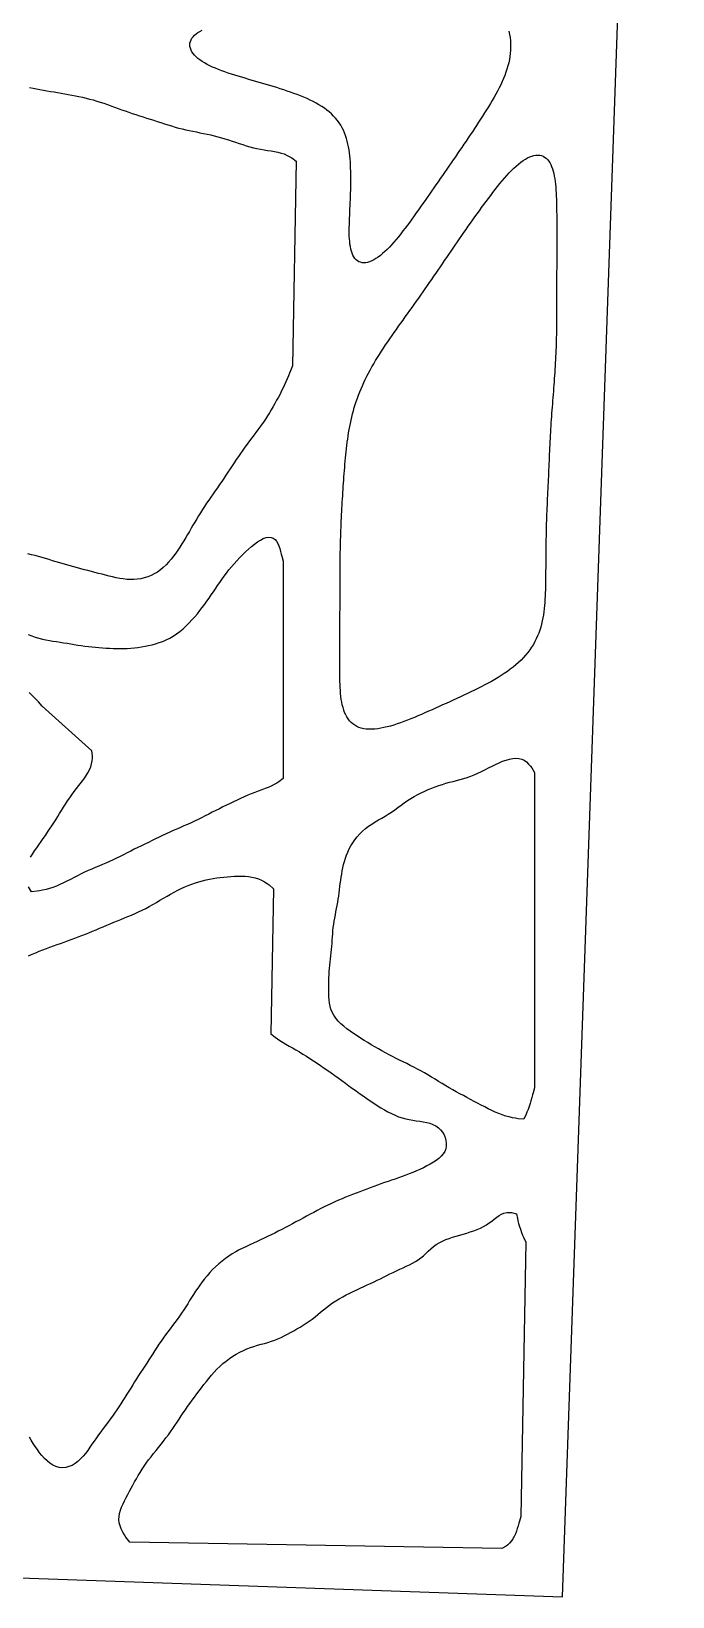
# Model space of a CAD drawing. Header units: metres. Extents: x 134 to 251, y -1 to 112.
# Drawn here: x 229.7 to 251.4, y -1.2 to 51.7 of the extents above; entities that cross this region are included whole.
import ezdxf

# ---------------------------------------------------------------- set-up
doc = ezdxf.new("R2010")
doc.units = ezdxf.units.M

msp = doc.modelspace()

# ---------------------------------------------------------------- linework, layer by layer
for points in [[(146.018, 2.336), (247.651, -1.213), (251.37, 105.298), (251.198, 104.811), (251.146, 104.324), (250.974, 103.837), (250.802, 103.35), (153.778, 106.739)], [(245.841, 51.673), (245.862, 51.566), (245.878, 51.459), (245.889, 51.353), (245.895, 51.246), (245.897, 51.14), (245.893, 51.033), (245.885, 50.927), (245.872, 50.82), (245.854, 50.714), (245.832, 50.608), (245.805, 50.502), (245.773, 50.396), (245.738, 50.289), (245.699, 50.183), (245.656, 50.077), (245.61, 49.971), (245.56, 49.866), (245.508, 49.76), (245.453, 49.654), (245.396, 49.548), (245.337, 49.442), (245.276, 49.336), (245.213, 49.231), (245.149, 49.125), (245.083, 49.019), (245.017, 48.914), (244.949, 48.808), (244.881, 48.702), (244.812, 48.597), (244.743, 48.491), (244.673, 48.385), (244.603, 48.28), (244.532, 48.174), (244.461, 48.068), (244.39, 47.963), (244.318, 47.857), (244.246, 47.751), (244.174, 47.646), (244.102, 47.54), (244.03, 47.434), (243.958, 47.329), (243.885, 47.223), (243.812, 47.118), (243.74, 47.012), (243.667, 46.906), (243.593, 46.801), (243.52, 46.695), (243.447, 46.59), (243.374, 46.484), (243.3, 46.378), (243.226, 46.273), (243.153, 46.167), (243.079, 46.062), (243.005, 45.957), (242.931, 45.851), (242.857, 45.746), (242.783, 45.641), (242.709, 45.537), (242.635, 45.433), (242.56, 45.33), (242.486, 45.227), (242.411, 45.125), (242.336, 45.025), (242.26, 44.926), (242.185, 44.828), (242.109, 44.733), (242.033, 44.64), (241.956, 44.55), (241.88, 44.464), (241.803, 44.381), (241.726, 44.303), (241.65, 44.229), (241.573, 44.16), (241.497, 44.098), (241.422, 44.041), (241.348, 43.991), (241.275, 43.948), (241.203, 43.912), (241.134, 43.885), (241.066, 43.865), (241.001, 43.853), (240.939, 43.85), (240.88, 43.854), (240.824, 43.867), (240.772, 43.889), (240.723, 43.918), (240.679, 43.955), (240.639, 43.999), (240.602, 44.05), (240.57, 44.108), (240.542, 44.172), (240.518, 44.242), (240.498, 44.317), (240.482, 44.396), (240.469, 44.48), (240.459, 44.568), (240.452, 44.659), (240.447, 44.753), (240.445, 44.849), (240.444, 44.947), (240.446, 45.047), (240.448, 45.149), (240.451, 45.251), (240.455, 45.355), (240.46, 45.459), (240.465, 45.564), (240.47, 45.67), (240.475, 45.775), (240.479, 45.881), (240.483, 45.987), (240.487, 46.093), (240.491, 46.2), (240.494, 46.306), (240.496, 46.412), (240.497, 46.518), (240.498, 46.625), (240.498, 46.731), (240.497, 46.836), (240.495, 46.942), (240.492, 47.047), (240.488, 47.152), (240.482, 47.256), (240.474, 47.359), (240.465, 47.462), (240.453, 47.564), (240.439, 47.665), (240.422, 47.764), (240.402, 47.863), (240.379, 47.96), (240.352, 48.055), (240.322, 48.148), (240.287, 48.239), (240.248, 48.328), (240.205, 48.415), (240.157, 48.499), (240.104, 48.58), (240.047, 48.659), (239.985, 48.735), (239.918, 48.809), (239.846, 48.88), (239.77, 48.947), (239.69, 49.012), (239.605, 49.075), (239.516, 49.134), (239.423, 49.192), (239.327, 49.246), (239.227, 49.299), (239.125, 49.349), (239.019, 49.397), (238.912, 49.444), (238.802, 49.489), (238.691, 49.532), (238.578, 49.574), (238.463, 49.615), (238.348, 49.654), (238.232, 49.693), (238.114, 49.731), (237.997, 49.768), (237.878, 49.804), (237.76, 49.84), (237.641, 49.876), (237.522, 49.911), (237.403, 49.946), (237.285, 49.98), (237.166, 50.015), (237.048, 50.049), (236.93, 50.084), (236.813, 50.119), (236.697, 50.154), (236.582, 50.19), (236.468, 50.226), (236.356, 50.263), (236.245, 50.301), (236.137, 50.34), (236.031, 50.38), (235.929, 50.421), (235.829, 50.464), (235.734, 50.509), (235.643, 50.555), (235.557, 50.603), (235.476, 50.653), (235.401, 50.704), (235.333, 50.757), (235.271, 50.812), (235.217, 50.867), (235.17, 50.924), (235.131, 50.982), (235.1, 51.04), (235.078, 51.099), (235.065, 51.157), (235.061, 51.215), (235.065, 51.272), (235.079, 51.329), (235.101, 51.384), (235.132, 51.437), (235.17, 51.488), (235.217, 51.537), (235.272, 51.584), (235.334, 51.629), (235.403, 51.67), (235.478, 51.71)], [(229.645, 49.777), (229.766, 49.747), (229.877, 49.723), (229.994, 49.701), (230.112, 49.68), (230.231, 49.661), (230.351, 49.642), (230.472, 49.623), (230.592, 49.604), (230.712, 49.584), (230.832, 49.563), (230.953, 49.541), (231.073, 49.518), (231.193, 49.494), (231.313, 49.469), (231.434, 49.443), (231.554, 49.415), (231.674, 49.384), (231.794, 49.352), (231.915, 49.317), (232.035, 49.279), (232.155, 49.24), (232.275, 49.198), (232.396, 49.155), (232.516, 49.111), (232.636, 49.068), (232.756, 49.024), (232.877, 48.98), (232.997, 48.938), (233.117, 48.897), (233.237, 48.857), (233.358, 48.818), (233.478, 48.779), (233.598, 48.742), (233.719, 48.704), (233.839, 48.667), (233.959, 48.628), (234.079, 48.589), (234.2, 48.55), (234.32, 48.512), (234.44, 48.474), (234.561, 48.438), (234.681, 48.404), (234.801, 48.373), (234.921, 48.345), (235.042, 48.319), (235.162, 48.294), (235.282, 48.27), (235.403, 48.246), (235.523, 48.222), (235.643, 48.196), (235.764, 48.169), (235.884, 48.14), (236.004, 48.109), (236.125, 48.076), (236.245, 48.041), (236.365, 48.004), (236.485, 47.965), (236.606, 47.925), (236.726, 47.885), (236.846, 47.846), (236.967, 47.808), (237.087, 47.773), (237.207, 47.74), (237.328, 47.712), (237.448, 47.688), (237.568, 47.667), (237.687, 47.647), (237.805, 47.629), (237.921, 47.61), (238.034, 47.587), (238.142, 47.559), (238.243, 47.527), (238.346, 47.48), (238.433, 47.435), (238.504, 47.395), (238.652, 47.287), (238.531, 40.368), (238.461, 40.203), (238.429, 40.127), (238.391, 40.037), (238.346, 39.931), (238.304, 39.833), (238.258, 39.73), (238.21, 39.626), (238.16, 39.521), (238.107, 39.416), (238.051, 39.31), (237.993, 39.205), (237.933, 39.099), (237.872, 38.994), (237.81, 38.888), (237.746, 38.782), (237.681, 38.677), (237.613, 38.571), (237.543, 38.466), (237.47, 38.36), (237.394, 38.255), (237.316, 38.15), (237.237, 38.044), (237.157, 37.939), (237.077, 37.834), (236.998, 37.728), (236.921, 37.623), (236.845, 37.518), (236.771, 37.412), (236.699, 37.307), (236.628, 37.201), (236.558, 37.096), (236.489, 36.99), (236.419, 36.885), (236.349, 36.779), (236.279, 36.674), (236.208, 36.569), (236.136, 36.463), (236.063, 36.358), (235.99, 36.252), (235.916, 36.147), (235.843, 36.042), (235.77, 35.936), (235.697, 35.831), (235.626, 35.725), (235.556, 35.62), (235.488, 35.514), (235.421, 35.409), (235.355, 35.303), (235.291, 35.198), (235.228, 35.092), (235.166, 34.987), (235.105, 34.881), (235.044, 34.776), (234.983, 34.67), (234.921, 34.565), (234.858, 34.459), (234.792, 34.354), (234.725, 34.248), (234.655, 34.143), (234.582, 34.038), (234.506, 33.935), (234.427, 33.834), (234.344, 33.736), (234.256, 33.643), (234.164, 33.556), (234.067, 33.475), (233.965, 33.403), (233.86, 33.339), (233.75, 33.284), (233.637, 33.239), (233.521, 33.204), (233.404, 33.178), (233.286, 33.16), (233.167, 33.152), (233.048, 33.151), (232.929, 33.157), (232.809, 33.17), (232.69, 33.188), (232.571, 33.211), (232.452, 33.237), (232.333, 33.266), (232.214, 33.296), (232.094, 33.327), (231.975, 33.358), (231.856, 33.389), (231.737, 33.42), (231.618, 33.451), (231.499, 33.483), (231.379, 33.514), (231.26, 33.546), (231.141, 33.579), (231.022, 33.613), (230.903, 33.647), (230.784, 33.681), (230.665, 33.716), (230.545, 33.752), (230.426, 33.787), (230.307, 33.822), (230.188, 33.856), (230.069, 33.891), (229.95, 33.924), (229.83, 33.957), (229.711, 33.989), (229.592, 34.019)], [(229.601, 31.29), (229.72, 31.245), (229.84, 31.205), (229.959, 31.169), (230.079, 31.14), (230.198, 31.114), (230.318, 31.092), (230.437, 31.072), (230.557, 31.053), (230.676, 31.034), (230.796, 31.015), (230.915, 30.996), (231.035, 30.976), (231.154, 30.956), (231.274, 30.937), (231.394, 30.918), (231.513, 30.902), (231.633, 30.887), (231.752, 30.874), (231.872, 30.864), (231.991, 30.854), (232.111, 30.845), (232.231, 30.837), (232.35, 30.83), (232.47, 30.823), (232.589, 30.818), (232.709, 30.816), (232.828, 30.817), (232.948, 30.821), (233.068, 30.829), (233.187, 30.842), (233.307, 30.858), (233.426, 30.877), (233.546, 30.898), (233.666, 30.922), (233.785, 30.949), (233.905, 30.981), (234.025, 31.018), (234.144, 31.061), (234.263, 31.111), (234.38, 31.171), (234.496, 31.239), (234.611, 31.315), (234.722, 31.399), (234.83, 31.489), (234.934, 31.586), (235.035, 31.685), (235.132, 31.788), (235.225, 31.892), (235.314, 31.997), (235.4, 32.102), (235.482, 32.208), (235.561, 32.313), (235.638, 32.419), (235.711, 32.524), (235.783, 32.63), (235.854, 32.735), (235.925, 32.841), (235.996, 32.946), (236.068, 33.052), (236.141, 33.157), (236.218, 33.263), (236.297, 33.368), (236.379, 33.474), (236.465, 33.579), (236.554, 33.683), (236.645, 33.787), (236.74, 33.889), (236.838, 33.989), (236.937, 34.087), (237.038, 34.18), (237.139, 34.268), (237.241, 34.35), (237.343, 34.424), (237.443, 34.485), (237.541, 34.533), (237.635, 34.565), (237.723, 34.579), (237.803, 34.573), (237.875, 34.547), (237.937, 34.504), (237.989, 34.444), (238.032, 34.37), (238.067, 34.287), (238.096, 34.2), (238.125, 34.1), (238.149, 34.011), (238.168, 33.936), (238.215, 33.77), (238.215, 26.423), (238.068, 26.316), (237.997, 26.274), (237.911, 26.225), (237.807, 26.172), (237.707, 26.129), (237.6, 26.087), (237.487, 26.045), (237.372, 26.003), (237.255, 25.959), (237.136, 25.912), (237.017, 25.862), (236.897, 25.809), (236.777, 25.755), (236.657, 25.698), (236.537, 25.641), (236.418, 25.583), (236.298, 25.524), (236.178, 25.466), (236.058, 25.407), (235.939, 25.347), (235.819, 25.286), (235.699, 25.225), (235.579, 25.164), (235.459, 25.103), (235.34, 25.044), (235.22, 24.987), (235.1, 24.931), (234.98, 24.878), (234.86, 24.825), (234.741, 24.773), (234.621, 24.721), (234.501, 24.667), (234.381, 24.612), (234.262, 24.557), (234.142, 24.501), (234.022, 24.443), (233.902, 24.386), (233.782, 24.329), (233.663, 24.272), (233.543, 24.214), (233.423, 24.156), (233.303, 24.097), (233.184, 24.037), (233.064, 23.977), (232.944, 23.916), (232.824, 23.855), (232.705, 23.795), (232.585, 23.736), (232.465, 23.679), (232.345, 23.623), (232.226, 23.57), (232.106, 23.519), (231.986, 23.469), (231.866, 23.419), (231.747, 23.369), (231.627, 23.317), (231.507, 23.263), (231.387, 23.206), (231.268, 23.145), (231.148, 23.084), (231.028, 23.021), (230.908, 22.959), (230.789, 22.899), (230.669, 22.844), (230.551, 22.795), (230.433, 22.751), (230.317, 22.713), (230.206, 22.683), (230.086, 22.657), (229.984, 22.637), (229.898, 22.622), (229.711, 22.597), (229.612, 22.765)], [(229.681, 23.769), (229.746, 23.875), (229.815, 23.98), (229.887, 24.086), (229.961, 24.191), (230.035, 24.297), (230.108, 24.402), (230.182, 24.508), (230.254, 24.613), (230.324, 24.719), (230.394, 24.824), (230.462, 24.93), (230.53, 25.035), (230.596, 25.141), (230.662, 25.247), (230.727, 25.352), (230.794, 25.458), (230.861, 25.563), (230.93, 25.669), (231.002, 25.775), (231.076, 25.88), (231.154, 25.985), (231.235, 26.091), (231.316, 26.196), (231.398, 26.302), (231.476, 26.407), (231.549, 26.512), (231.614, 26.617), (231.669, 26.721), (231.712, 26.824), (231.742, 26.922), (231.758, 27.028), (231.767, 27.119), (231.768, 27.196), (231.752, 27.362), (230.077, 28.87), (229.943, 29.019), (229.88, 29.084), (229.804, 29.161), (229.715, 29.25), (229.63, 29.33)], [(229.614, 20.441), (229.734, 20.493), (229.854, 20.542), (229.974, 20.591), (230.094, 20.639), (230.213, 20.685), (230.333, 20.73), (230.453, 20.774), (230.573, 20.817), (230.693, 20.859), (230.813, 20.901), (230.933, 20.944), (231.052, 20.987), (231.172, 21.031), (231.292, 21.076), (231.412, 21.122), (231.532, 21.169), (231.652, 21.218), (231.772, 21.268), (231.892, 21.318), (232.011, 21.369), (232.131, 21.42), (232.251, 21.471), (232.371, 21.522), (232.491, 21.571), (232.611, 21.621), (232.731, 21.669), (232.851, 21.717), (232.97, 21.765), (233.09, 21.815), (233.21, 21.866), (233.33, 21.921), (233.45, 21.978), (233.57, 22.039), (233.69, 22.104), (233.81, 22.172), (233.93, 22.242), (234.05, 22.314), (234.17, 22.386), (234.29, 22.457), (234.41, 22.526), (234.529, 22.592), (234.649, 22.654), (234.769, 22.712), (234.889, 22.766), (235.009, 22.816), (235.129, 22.861), (235.249, 22.902), (235.369, 22.939), (235.489, 22.972), (235.609, 23.001), (235.728, 23.026), (235.848, 23.049), (235.968, 23.068), (236.088, 23.084), (236.208, 23.098), (236.328, 23.11), (236.448, 23.119), (236.568, 23.126), (236.688, 23.13), (236.807, 23.13), (236.926, 23.125), (237.043, 23.115), (237.158, 23.098), (237.271, 23.072), (237.378, 23.038), (237.479, 22.997), (237.582, 22.938), (237.668, 22.882), (237.739, 22.831), (237.886, 22.701), (237.8, 17.804), (237.947, 17.689), (238.018, 17.639), (238.105, 17.58), (238.208, 17.512), (238.308, 17.452), (238.415, 17.389), (238.528, 17.325), (238.643, 17.258), (238.76, 17.189), (238.879, 17.118), (238.998, 17.044), (239.118, 16.968), (239.238, 16.889), (239.357, 16.81), (239.477, 16.729), (239.597, 16.648), (239.716, 16.565), (239.836, 16.482), (239.956, 16.397), (240.076, 16.312), (240.195, 16.225), (240.315, 16.137), (240.435, 16.049), (240.555, 15.961), (240.674, 15.873), (240.794, 15.787), (240.914, 15.703), (241.034, 15.62), (241.153, 15.54), (241.273, 15.46), (241.393, 15.383), (241.513, 15.308), (241.632, 15.236), (241.752, 15.168), (241.872, 15.106), (241.992, 15.05), (242.112, 15.002), (242.231, 14.962), (242.351, 14.93), (242.471, 14.904), (242.591, 14.884), (242.71, 14.867), (242.829, 14.851), (242.946, 14.832), (243.06, 14.809), (243.169, 14.779), (243.273, 14.74), (243.369, 14.691), (243.455, 14.631), (243.531, 14.561), (243.596, 14.481), (243.648, 14.393), (243.687, 14.3), (243.712, 14.204), (243.723, 14.107), (243.721, 14.01), (243.702, 13.917), (243.668, 13.829), (243.618, 13.746), (243.554, 13.668), (243.476, 13.595), (243.386, 13.527), (243.286, 13.462), (243.179, 13.4), (243.066, 13.34), (242.95, 13.281), (242.832, 13.224), (242.712, 13.17), (242.593, 13.118), (242.473, 13.069), (242.354, 13.023), (242.234, 12.979), (242.114, 12.938), (241.995, 12.898), (241.875, 12.859), (241.755, 12.819), (241.636, 12.778), (241.516, 12.735), (241.396, 12.691), (241.277, 12.645), (241.157, 12.599), (241.038, 12.553), (240.918, 12.506), (240.798, 12.461), (240.679, 12.416), (240.559, 12.371), (240.439, 12.326), (240.32, 12.281), (240.2, 12.233), (240.081, 12.184), (239.961, 12.131), (239.841, 12.076), (239.722, 12.019), (239.602, 11.959), (239.482, 11.898), (239.363, 11.835), (239.243, 11.772), (239.124, 11.707), (239.004, 11.643), (238.884, 11.578), (238.765, 11.513), (238.645, 11.449), (238.525, 11.385), (238.406, 11.321), (238.286, 11.258), (238.167, 11.195), (238.047, 11.133), (237.927, 11.072), (237.808, 11.011), (237.688, 10.952), (237.569, 10.894), (237.449, 10.838), (237.329, 10.784), (237.21, 10.73), (237.09, 10.676), (236.971, 10.622), (236.851, 10.565), (236.731, 10.505), (236.612, 10.44), (236.494, 10.369), (236.376, 10.293), (236.26, 10.212), (236.147, 10.124), (236.037, 10.032), (235.932, 9.936), (235.831, 9.837), (235.735, 9.735), (235.644, 9.631), (235.559, 9.527), (235.478, 9.422), (235.401, 9.317), (235.326, 9.211), (235.255, 9.106), (235.186, 9), (235.119, 8.895), (235.054, 8.789), (234.987, 8.684), (234.92, 8.578), (234.852, 8.473), (234.782, 8.367), (234.709, 8.262), (234.633, 8.156), (234.554, 8.051), (234.475, 7.945), (234.396, 7.84), (234.317, 7.735), (234.239, 7.629), (234.163, 7.524), (234.09, 7.418), (234.018, 7.313), (233.947, 7.208), (233.878, 7.102), (233.809, 6.997), (233.741, 6.891), (233.673, 6.785), (233.604, 6.68), (233.536, 6.574), (233.467, 6.469), (233.399, 6.364), (233.331, 6.258), (233.264, 6.152), (233.196, 6.047), (233.129, 5.941), (233.063, 5.836), (232.996, 5.73), (232.93, 5.625), (232.864, 5.519), (232.797, 5.414), (232.729, 5.308), (232.66, 5.203), (232.589, 5.097), (232.517, 4.992), (232.443, 4.886), (232.367, 4.781), (232.291, 4.676), (232.213, 4.57), (232.134, 4.465), (232.055, 4.36), (231.978, 4.254), (231.902, 4.149), (231.828, 4.043), (231.754, 3.938), (231.682, 3.834), (231.609, 3.731), (231.534, 3.63), (231.455, 3.532), (231.37, 3.441), (231.28, 3.357), (231.184, 3.284), (231.082, 3.224), (230.976, 3.18), (230.866, 3.153), (230.755, 3.145), (230.644, 3.156), (230.536, 3.186), (230.431, 3.233), (230.331, 3.296), (230.236, 3.372), (230.147, 3.458), (230.063, 3.552), (229.985, 3.651), (229.911, 3.755), (229.84, 3.86), (229.772, 3.966), (229.705, 4.073), (229.639, 4.181)]]:
    msp.add_lwpolyline(points)
for points in [[(241.112, 28.093), (241.021, 28.099), (240.934, 28.112), (240.852, 28.131), (240.774, 28.157), (240.701, 28.189), (240.632, 28.228), (240.569, 28.273), (240.51, 28.323), (240.457, 28.38), (240.408, 28.443), (240.364, 28.511), (240.325, 28.583), (240.29, 28.661), (240.26, 28.742), (240.234, 28.827), (240.211, 28.916), (240.192, 29.008), (240.176, 29.102), (240.164, 29.199), (240.153, 29.297), (240.145, 29.398), (240.138, 29.499), (240.134, 29.602), (240.13, 29.706), (240.128, 29.81), (240.126, 29.915), (240.126, 30.02), (240.125, 30.126), (240.125, 30.232), (240.126, 30.338), (240.126, 30.445), (240.127, 30.551), (240.128, 30.657), (240.128, 30.764), (240.129, 30.87), (240.13, 30.977), (240.13, 31.083), (240.13, 31.19), (240.131, 31.296), (240.131, 31.403), (240.131, 31.509), (240.132, 31.616), (240.132, 31.722), (240.132, 31.829), (240.132, 31.935), (240.132, 32.042), (240.133, 32.148), (240.133, 32.255), (240.133, 32.361), (240.133, 32.467), (240.133, 32.574), (240.133, 32.68), (240.134, 32.787), (240.134, 32.893), (240.134, 33), (240.134, 33.106), (240.135, 33.213), (240.135, 33.319), (240.136, 33.426), (240.137, 33.532), (240.138, 33.639), (240.139, 33.745), (240.14, 33.852), (240.141, 33.958), (240.143, 34.065), (240.145, 34.171), (240.147, 34.278), (240.15, 34.384), (240.153, 34.49), (240.156, 34.597), (240.159, 34.703), (240.163, 34.81), (240.167, 34.916), (240.172, 35.023), (240.176, 35.129), (240.181, 35.235), (240.186, 35.342), (240.192, 35.448), (240.198, 35.555), (240.204, 35.661), (240.21, 35.768), (240.216, 35.874), (240.223, 35.98), (240.229, 36.087), (240.236, 36.193), (240.243, 36.3), (240.251, 36.406), (240.258, 36.512), (240.266, 36.619), (240.274, 36.725), (240.282, 36.832), (240.291, 36.938), (240.3, 37.044), (240.309, 37.151), (240.319, 37.257), (240.33, 37.363), (240.341, 37.47), (240.353, 37.576), (240.365, 37.682), (240.379, 37.789), (240.393, 37.895), (240.409, 38.001), (240.425, 38.108), (240.443, 38.214), (240.463, 38.32), (240.484, 38.426), (240.506, 38.532), (240.531, 38.639), (240.557, 38.745), (240.585, 38.851), (240.615, 38.957), (240.647, 39.063), (240.682, 39.169), (240.718, 39.275), (240.757, 39.381), (240.799, 39.487), (240.842, 39.593), (240.889, 39.699), (240.937, 39.805), (240.988, 39.911), (241.04, 40.017), (241.096, 40.122), (241.153, 40.228), (241.212, 40.334), (241.273, 40.44), (241.336, 40.545), (241.401, 40.651), (241.467, 40.757), (241.534, 40.862), (241.603, 40.968), (241.674, 41.074), (241.745, 41.179), (241.817, 41.285), (241.89, 41.39), (241.964, 41.496), (242.038, 41.602), (242.113, 41.707), (242.188, 41.813), (242.264, 41.918), (242.339, 42.024), (242.415, 42.129), (242.491, 42.235), (242.566, 42.34), (242.642, 42.446), (242.717, 42.552), (242.792, 42.657), (242.866, 42.763), (242.941, 42.868), (243.014, 42.974), (243.088, 43.079), (243.161, 43.185), (243.234, 43.291), (243.307, 43.396), (243.379, 43.502), (243.451, 43.607), (243.523, 43.713), (243.595, 43.819), (243.667, 43.924), (243.738, 44.03), (243.81, 44.136), (243.882, 44.241), (243.954, 44.347), (244.026, 44.452), (244.099, 44.558), (244.171, 44.664), (244.244, 44.769), (244.318, 44.875), (244.391, 44.98), (244.465, 45.086), (244.539, 45.191), (244.614, 45.297), (244.689, 45.402), (244.764, 45.507), (244.839, 45.612), (244.915, 45.717), (244.991, 45.821), (245.068, 45.925), (245.145, 46.028), (245.222, 46.13), (245.299, 46.231), (245.377, 46.332), (245.455, 46.43), (245.534, 46.527), (245.612, 46.621), (245.691, 46.713), (245.77, 46.802), (245.85, 46.888), (245.929, 46.969), (246.008, 47.047), (246.087, 47.12), (246.165, 47.187), (246.243, 47.249), (246.32, 47.305), (246.396, 47.354), (246.47, 47.396), (246.544, 47.431), (246.615, 47.458), (246.684, 47.477), (246.751, 47.489), (246.815, 47.492), (246.877, 47.487), (246.935, 47.474), (246.99, 47.453), (247.042, 47.425), (247.091, 47.388), (247.136, 47.345), (247.177, 47.294), (247.215, 47.237), (247.249, 47.174), (247.279, 47.105), (247.307, 47.031), (247.331, 46.952), (247.352, 46.869), (247.371, 46.782), (247.386, 46.692), (247.4, 46.599), (247.411, 46.504), (247.42, 46.406), (247.428, 46.306), (247.434, 46.205), (247.439, 46.103), (247.443, 46), (247.446, 45.896), (247.448, 45.791), (247.45, 45.686), (247.451, 45.58), (247.452, 45.474), (247.453, 45.368), (247.453, 45.262), (247.453, 45.155), (247.453, 45.049), (247.453, 44.943), (247.453, 44.836), (247.453, 44.73), (247.453, 44.623), (247.453, 44.517), (247.453, 44.41), (247.452, 44.304), (247.452, 44.197), (247.452, 44.091), (247.452, 43.984), (247.452, 43.877), (247.452, 43.771), (247.452, 43.664), (247.451, 43.558), (247.451, 43.451), (247.451, 43.345), (247.451, 43.238), (247.451, 43.132), (247.451, 43.025), (247.451, 42.919), (247.45, 42.812), (247.45, 42.706), (247.45, 42.599), (247.45, 42.493), (247.449, 42.386), (247.449, 42.28), (247.448, 42.173), (247.448, 42.067), (247.447, 41.96), (247.446, 41.854), (247.445, 41.747), (247.444, 41.641), (247.442, 41.534), (247.44, 41.428), (247.438, 41.321), (247.435, 41.215), (247.433, 41.108), (247.429, 41.002), (247.426, 40.895), (247.421, 40.789), (247.417, 40.682), (247.412, 40.576), (247.406, 40.469), (247.4, 40.363), (247.394, 40.256), (247.387, 40.15), (247.38, 40.044), (247.372, 39.937), (247.364, 39.831), (247.356, 39.724), (247.348, 39.618), (247.339, 39.511), (247.331, 39.405), (247.322, 39.299), (247.313, 39.192), (247.305, 39.086), (247.296, 38.979), (247.288, 38.873), (247.28, 38.767), (247.272, 38.66), (247.265, 38.554), (247.258, 38.447), (247.251, 38.341), (247.245, 38.234), (247.239, 38.128), (247.233, 38.021), (247.227, 37.915), (247.222, 37.809), (247.217, 37.702), (247.212, 37.596), (247.207, 37.489), (247.203, 37.383), (247.198, 37.276), (247.194, 37.17), (247.189, 37.063), (247.184, 36.957), (247.18, 36.85), (247.175, 36.744), (247.17, 36.637), (247.165, 36.531), (247.16, 36.425), (247.155, 36.318), (247.15, 36.212), (247.145, 36.105), (247.14, 35.999), (247.135, 35.892), (247.13, 35.786), (247.126, 35.679), (247.121, 35.573), (247.117, 35.466), (247.112, 35.36), (247.108, 35.253), (247.105, 35.147), (247.101, 35.041), (247.098, 34.934), (247.095, 34.828), (247.093, 34.721), (247.091, 34.615), (247.089, 34.508), (247.087, 34.402), (247.086, 34.295), (247.084, 34.189), (247.083, 34.082), (247.082, 33.975), (247.082, 33.869), (247.081, 33.762), (247.08, 33.656), (247.08, 33.549), (247.079, 33.443), (247.078, 33.336), (247.077, 33.23), (247.076, 33.123), (247.074, 33.017), (247.072, 32.911), (247.069, 32.804), (247.066, 32.698), (247.061, 32.592), (247.056, 32.486), (247.049, 32.38), (247.04, 32.274), (247.03, 32.168), (247.017, 32.063), (247.002, 31.959), (246.985, 31.854), (246.964, 31.751), (246.94, 31.648), (246.913, 31.546), (246.882, 31.445), (246.847, 31.344), (246.808, 31.245), (246.764, 31.148), (246.716, 31.052), (246.663, 30.957), (246.605, 30.864), (246.543, 30.773), (246.476, 30.684), (246.404, 30.596), (246.328, 30.511), (246.247, 30.428), (246.162, 30.347), (246.073, 30.269), (245.98, 30.192), (245.884, 30.118), (245.785, 30.045), (245.682, 29.975), (245.577, 29.906), (245.47, 29.84), (245.36, 29.775), (245.249, 29.711), (245.136, 29.649), (245.021, 29.588), (244.906, 29.528), (244.789, 29.469), (244.672, 29.411), (244.554, 29.354), (244.436, 29.298), (244.317, 29.242), (244.198, 29.186), (244.079, 29.131), (243.959, 29.076), (243.84, 29.021), (243.72, 28.966), (243.6, 28.912), (243.481, 28.858), (243.361, 28.804), (243.241, 28.751), (243.122, 28.698), (243.002, 28.645), (242.883, 28.594), (242.764, 28.543), (242.646, 28.493), (242.527, 28.445), (242.41, 28.398), (242.293, 28.354), (242.177, 28.311), (242.061, 28.271), (241.948, 28.235), (241.835, 28.201), (241.724, 28.171), (241.616, 28.146), (241.509, 28.125), (241.405, 28.108), (241.304, 28.097), (241.206, 28.092)], [(246.337, 14.918), (246.15, 14.935), (246.065, 14.948), (245.962, 14.967), (245.842, 14.993), (245.731, 15.025), (245.615, 15.064), (245.497, 15.109), (245.378, 15.159), (245.259, 15.214), (245.139, 15.273), (245.02, 15.333), (244.9, 15.395), (244.78, 15.458), (244.66, 15.521), (244.541, 15.585), (244.421, 15.649), (244.301, 15.714), (244.182, 15.779), (244.062, 15.845), (243.942, 15.913), (243.822, 15.981), (243.703, 16.051), (243.583, 16.122), (243.463, 16.195), (243.344, 16.268), (243.224, 16.34), (243.104, 16.412), (242.985, 16.481), (242.865, 16.548), (242.745, 16.613), (242.626, 16.676), (242.506, 16.736), (242.386, 16.796), (242.266, 16.855), (242.147, 16.914), (242.027, 16.974), (241.907, 17.035), (241.788, 17.097), (241.668, 17.161), (241.548, 17.226), (241.429, 17.294), (241.309, 17.363), (241.189, 17.434), (241.07, 17.507), (240.95, 17.581), (240.83, 17.657), (240.711, 17.734), (240.593, 17.813), (240.477, 17.892), (240.364, 17.974), (240.257, 18.058), (240.156, 18.145), (240.066, 18.236), (239.987, 18.33), (239.921, 18.428), (239.868, 18.529), (239.827, 18.632), (239.798, 18.736), (239.778, 18.842), (239.766, 18.948), (239.759, 19.055), (239.756, 19.162), (239.755, 19.268), (239.754, 19.375), (239.755, 19.481), (239.756, 19.587), (239.758, 19.694), (239.762, 19.8), (239.767, 19.907), (239.775, 20.013), (239.784, 20.12), (239.796, 20.226), (239.809, 20.332), (239.822, 20.438), (239.834, 20.545), (239.846, 20.651), (239.856, 20.757), (239.865, 20.864), (239.872, 20.97), (239.879, 21.077), (239.887, 21.183), (239.895, 21.289), (239.907, 21.396), (239.92, 21.502), (239.937, 21.608), (239.955, 21.715), (239.975, 21.821), (239.996, 21.927), (240.018, 22.033), (240.038, 22.139), (240.056, 22.246), (240.073, 22.352), (240.089, 22.458), (240.104, 22.564), (240.117, 22.671), (240.129, 22.777), (240.143, 22.883), (240.158, 22.99), (240.173, 23.096), (240.191, 23.202), (240.21, 23.308), (240.231, 23.415), (240.255, 23.521), (240.283, 23.627), (240.314, 23.733), (240.35, 23.839), (240.393, 23.945), (240.442, 24.05), (240.499, 24.155), (240.562, 24.259), (240.634, 24.361), (240.714, 24.461), (240.801, 24.557), (240.894, 24.648), (240.994, 24.734), (241.099, 24.815), (241.208, 24.89), (241.319, 24.961), (241.432, 25.027), (241.544, 25.092), (241.656, 25.158), (241.765, 25.225), (241.874, 25.296), (241.981, 25.369), (242.088, 25.446), (242.195, 25.525), (242.303, 25.604), (242.413, 25.681), (242.526, 25.754), (242.64, 25.822), (242.756, 25.887), (242.874, 25.947), (242.993, 26.002), (243.112, 26.054), (243.232, 26.103), (243.352, 26.149), (243.472, 26.192), (243.591, 26.231), (243.711, 26.267), (243.831, 26.3), (243.951, 26.331), (244.07, 26.362), (244.19, 26.393), (244.31, 26.427), (244.43, 26.465), (244.549, 26.509), (244.669, 26.557), (244.789, 26.611), (244.909, 26.667), (245.028, 26.726), (245.148, 26.787), (245.268, 26.847), (245.388, 26.905), (245.507, 26.959), (245.626, 27.009), (245.743, 27.052), (245.858, 27.085), (245.97, 27.106), (246.076, 27.114), (246.176, 27.106), (246.269, 27.082), (246.354, 27.043), (246.429, 26.991), (246.502, 26.918), (246.562, 26.848), (246.609, 26.785), (246.704, 26.63), (246.704, 15.978), (246.654, 15.813), (246.633, 15.737), (246.608, 15.647), (246.578, 15.543), (246.551, 15.448), (246.522, 15.353), (246.483, 15.248), (246.448, 15.158), (246.417, 15.083)], [(246.093, 11.726), (246.126, 11.56), (246.143, 11.484), (246.167, 11.394), (246.195, 11.29), (246.224, 11.199), (246.263, 11.095), (246.299, 11.005), (246.33, 10.929), (246.407, 10.762), (246.245, 1.497), (246.196, 1.342), (246.176, 1.27), (246.15, 1.185), (246.12, 1.088), (246.092, 0.999), (246.059, 0.91), (246.02, 0.823), (245.974, 0.743), (245.924, 0.67), (245.857, 0.6), (245.796, 0.543), (245.74, 0.498), (245.601, 0.414), (233.03, 0.633), (232.901, 0.802), (232.85, 0.879), (232.795, 0.972), (232.739, 1.08), (232.702, 1.179), (232.677, 1.284), (232.666, 1.39), (232.67, 1.495), (232.688, 1.602), (232.717, 1.709), (232.757, 1.815), (232.805, 1.921), (232.857, 2.028), (232.912, 2.134), (232.969, 2.24), (233.026, 2.347), (233.082, 2.453), (233.138, 2.559), (233.195, 2.666), (233.253, 2.772), (233.314, 2.878), (233.378, 2.984), (233.445, 3.09), (233.516, 3.196), (233.59, 3.302), (233.668, 3.408), (233.749, 3.514), (233.833, 3.62), (233.918, 3.726), (234.003, 3.832), (234.088, 3.938), (234.172, 4.044), (234.254, 4.15), (234.334, 4.256), (234.411, 4.362), (234.485, 4.468), (234.558, 4.574), (234.629, 4.68), (234.698, 4.786), (234.767, 4.892), (234.837, 4.998), (234.908, 5.104), (234.981, 5.21), (235.056, 5.317), (235.134, 5.423), (235.213, 5.529), (235.294, 5.635), (235.375, 5.74), (235.456, 5.846), (235.538, 5.952), (235.62, 6.058), (235.704, 6.163), (235.79, 6.267), (235.88, 6.369), (235.974, 6.47), (236.073, 6.567), (236.176, 6.66), (236.285, 6.748), (236.397, 6.832), (236.513, 6.909), (236.63, 6.98), (236.749, 7.045), (236.868, 7.104), (236.988, 7.156), (237.108, 7.202), (237.227, 7.243), (237.347, 7.279), (237.465, 7.313), (237.583, 7.346), (237.699, 7.379), (237.814, 7.414), (237.926, 7.453), (238.036, 7.496), (238.144, 7.544), (238.252, 7.595), (238.358, 7.651), (238.465, 7.711), (238.572, 7.772), (238.679, 7.835), (238.786, 7.898), (238.892, 7.963), (238.995, 8.028), (239.096, 8.096), (239.193, 8.167), (239.289, 8.24), (239.383, 8.316), (239.478, 8.395), (239.573, 8.475), (239.672, 8.555), (239.774, 8.634), (239.882, 8.71), (239.993, 8.783), (240.107, 8.853), (240.224, 8.919), (240.342, 8.982), (240.462, 9.044), (240.581, 9.102), (240.701, 9.159), (240.819, 9.215), (240.937, 9.269), (241.054, 9.321), (241.168, 9.373), (241.281, 9.424), (241.391, 9.476), (241.499, 9.528), (241.606, 9.581), (241.713, 9.635), (241.82, 9.69), (241.928, 9.744), (242.038, 9.797), (242.149, 9.849), (242.261, 9.899), (242.371, 9.949), (242.479, 9.999), (242.583, 10.052), (242.682, 10.108), (242.775, 10.169), (242.864, 10.236), (242.948, 10.308), (243.031, 10.384), (243.114, 10.463), (243.2, 10.54), (243.29, 10.614), (243.386, 10.683), (243.487, 10.746), (243.594, 10.801), (243.705, 10.849), (243.82, 10.892), (243.938, 10.93), (244.057, 10.966), (244.176, 11.001), (244.296, 11.035), (244.415, 11.071), (244.534, 11.109), (244.65, 11.149), (244.764, 11.193), (244.874, 11.24), (244.979, 11.292), (245.079, 11.35), (245.172, 11.412), (245.26, 11.477), (245.345, 11.543), (245.426, 11.607), (245.508, 11.664), (245.59, 11.712), (245.671, 11.747), (245.767, 11.762), (245.851, 11.768), (245.924, 11.765)]]:
    msp.add_lwpolyline(points, close=True)

doc.saveas('drawing.dxf')
